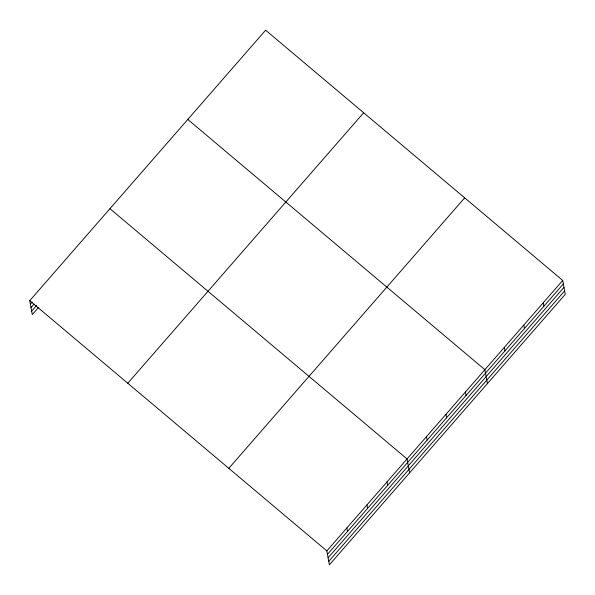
<?xml version="1.0" encoding="UTF-8"?>
<svg xmlns="http://www.w3.org/2000/svg" width="595" height="595" viewBox="0 0 595 595"><rect width="100%" height="100%" fill="white"/><g stroke="black" fill="none" stroke-linecap="round" stroke-linejoin="round"><path stroke-width="0.89" d="M29.75 300.661L265.623 30.189L562.721 280.438L565.25 294.339L329.377 564.811L326.848 550.911L29.75 300.661L32.279 314.562L38.355 307.6M30.382 304.127L32.204 302.037M31.007 307.57L34.041 304.09M31.654 311.118L36.511 305.547M127.791 383.239L363.664 112.767M228.807 468.325L464.68 197.852M326.848 550.911L562.721 280.438M327.481 554.376L563.353 283.904M328.105 557.82L563.978 287.348M328.752 561.368L564.625 290.896M187.782 119.446L484.888 369.688L487.409 383.596M109.949 208.704L407.047 458.946L409.576 472.854M543.265 302.751L543.897 306.217M523.801 325.063L524.433 328.529M504.344 347.376L504.977 350.842M465.424 392.008L466.056 395.474M445.967 414.321L446.6 417.787M426.503 436.633L427.136 440.099M386.995 481.935L387.628 485.408M366.951 504.924L367.576 508.398M346.9 527.914L347.532 531.387"/></g></svg>
